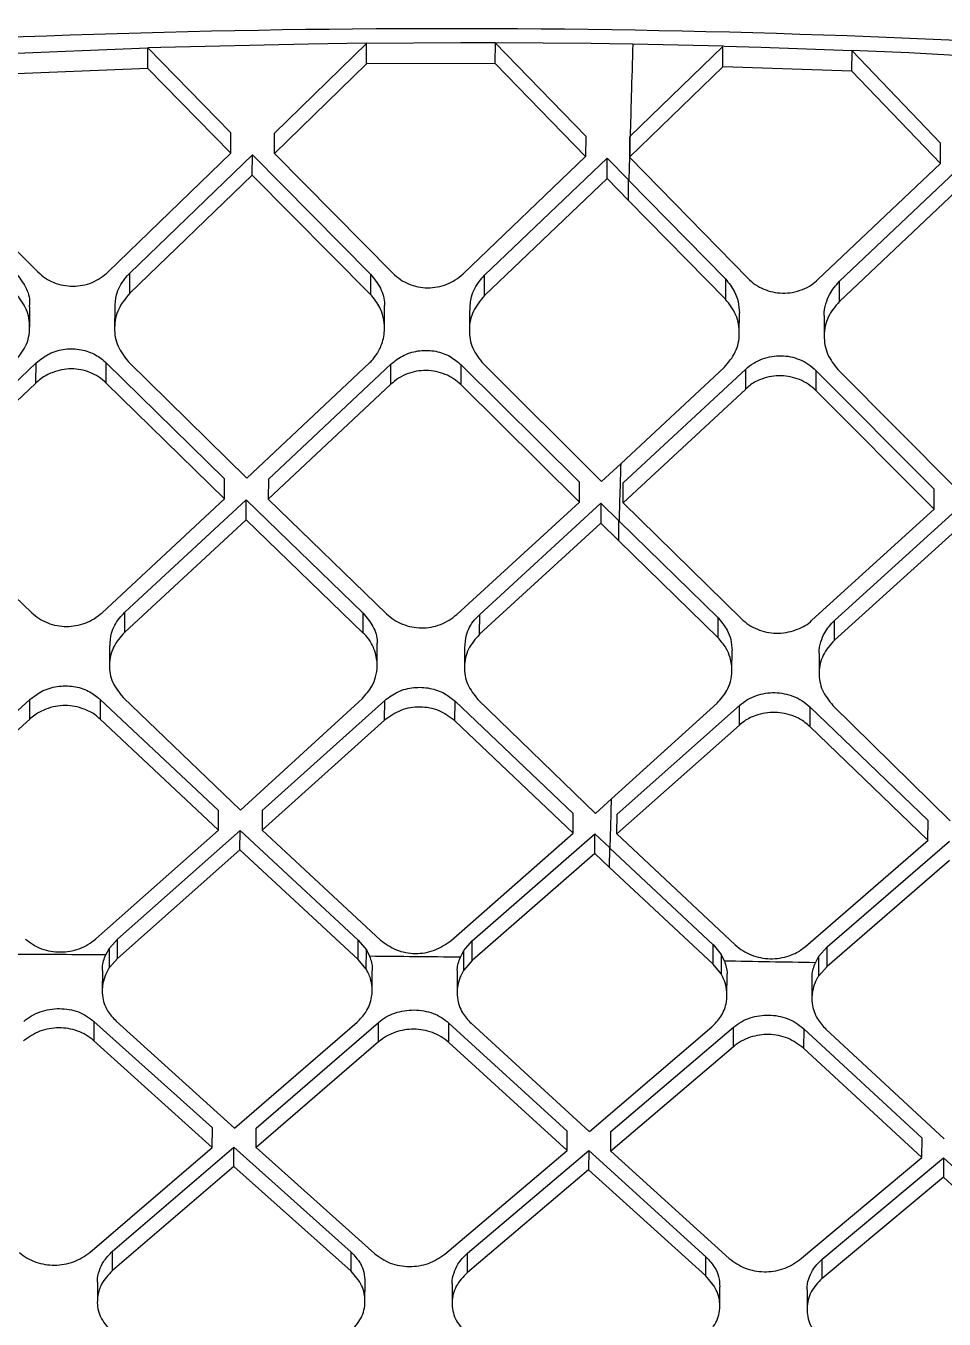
# Model space of a CAD drawing. Extents: x 943 to 1030, y 781 to 934.
# Drawn here: x 1008.82 to 1009.743, y 879.539 to 880.84 of the extents above; entities that cross this region are included whole.
import ezdxf

# ---------------------------------------------------------------- set-up
doc = ezdxf.new("R2010")
doc.units = 0
doc.header["$MEASUREMENT"] = 0
doc.layers.add('1', color=4, linetype='Continuous')

# ---------------------------------------------------------------- blocks, each defined once
blk = doc.blocks.new('AIRA')
at = {"layer": '1', "color": 3, "linetype": 'Continuous', "lineweight": 25}
for p, q in [((65.7777, 77.6522), (65.9263, 77.6558)), ((65.8923, 77.5659), (65.985, 77.6564)), ((65.9263, 77.6558), (65.9849, 77.6566)), ((65.9846, 77.6355), (65.9847, 77.6561)), ((65.9849, 77.6563), (66.0798, 77.6569)), ((66.0798, 77.6569), (66.1141, 77.6569)), ((66.114, 77.657), (66.2053, 77.5629)), ((66.1141, 77.6571), (66.2108, 77.6563)), ((66.1143, 77.636), (66.1144, 77.6566)), ((66.2108, 77.6563), (66.2292, 77.6561)), ((66.2292, 77.6561), (66.2523, 77.6557)), ((66.2526, 77.6557), (66.344, 77.6535)), ((65.616, 77.6456), (65.7647, 77.6516)), ((65.7646, 77.6515), (65.8483, 77.5661)), ((65.7647, 77.6518), (65.7777, 77.6522)), ((65.7648, 77.6307), (65.7649, 77.6513)), ((66.2499, 77.5628), (66.3432, 77.6529)), ((66.3431, 77.6324), (66.3432, 77.6529)), ((66.3447, 77.6532), (66.3817, 77.6522)), ((66.3817, 77.6522), (66.4729, 77.649)), ((66.4731, 77.6493), (66.5302, 77.6468)), ((66.4731, 77.6281), (66.4732, 77.6486)), ((66.4732, 77.6486), (66.5622, 77.5559)), ((66.5302, 77.6468), (66.6836, 77.6386)), ((65.7648, 77.6307), (65.6157, 77.6248)), ((65.8482, 77.5456), (65.7648, 77.6307)), ((65.9846, 77.6355), (65.8922, 77.5454)), ((66.1143, 77.636), (65.9846, 77.6355)), ((66.2052, 77.5424), (66.1143, 77.636)), ((66.3431, 77.6324), (66.2496, 77.5422)), ((66.4731, 77.6281), (66.3431, 77.6324)), ((66.5621, 77.5354), (66.4731, 77.6281)), ((65.8482, 77.5456), (65.8483, 77.5661)), ((65.8922, 77.5454), (65.8923, 77.5659)), ((66.2053, 77.5629), (66.2052, 77.5424)), ((66.2493, 77.5622), (66.2492, 77.5418)), ((66.2497, 77.5625), (66.2496, 77.5422)), ((66.5621, 77.5354), (66.5622, 77.5558)), ((65.5352, 77.5455), (65.6542, 77.4263)), ((65.725, 77.4263), (65.8482, 77.5456)), ((65.7467, 77.4251), (65.8699, 77.5441)), ((65.8698, 77.5237), (65.8699, 77.5441)), ((65.8699, 77.5441), (65.9889, 77.424)), ((65.8922, 77.5454), (66.0112, 77.425)), ((66.0819, 77.4244), (66.2052, 77.5424)), ((66.1036, 77.4229), (66.2269, 77.5407)), ((66.2268, 77.5202), (66.2269, 77.5407)), ((66.2269, 77.5407), (66.2485, 77.5185)), ((66.2492, 77.5418), (66.2496, 77.5422)), ((66.2496, 77.5413), (66.2492, 77.5418)), ((66.2496, 77.5413), (66.3682, 77.4201)), ((66.4389, 77.4186), (66.5621, 77.5354)), ((66.4606, 77.4169), (66.5838, 77.5334)), ((65.8698, 77.5237), (65.7466, 77.4048)), ((65.9888, 77.4037), (65.8698, 77.5237)), ((66.2268, 77.5202), (66.1035, 77.4026)), ((66.2484, 77.4982), (66.2268, 77.5202)), ((66.2483, 77.4982), (66.2484, 77.5186)), ((66.2486, 77.5184), (66.3459, 77.4193)), ((66.5837, 77.513), (66.4605, 77.3966)), ((66.3458, 77.399), (66.2484, 77.4982)), ((65.7466, 77.4048), (65.7467, 77.4251)), ((65.9889, 77.424), (65.9888, 77.4037)), ((66.1035, 77.4026), (66.1036, 77.4229)), ((66.3459, 77.4193), (66.3458, 77.399)), ((66.4605, 77.3966), (66.4606, 77.4169)), ((65.6459, 77.3709), (65.646, 77.3911)), ((65.7314, 77.3899), (65.7313, 77.3697)), ((66.0029, 77.3697), (66.003, 77.39)), ((66.0883, 77.3879), (66.0883, 77.3677)), ((66.3598, 77.3649), (66.3599, 77.3851)), ((66.4453, 77.3821), (66.4452, 77.3618)), ((65.5291, 77.2179), (65.6523, 77.3348)), ((65.6522, 77.3146), (65.6523, 77.3348)), ((65.7229, 77.3146), (65.723, 77.3348)), ((65.723, 77.3348), (65.842, 77.2182)), ((65.7453, 77.3359), (65.8643, 77.219)), ((65.8643, 77.219), (65.9876, 77.3349)), ((65.886, 77.218), (66.0093, 77.3336)), ((66.0092, 77.3134), (66.0093, 77.3336)), ((66.0799, 77.3127), (66.08, 77.3329)), ((66.08, 77.3329), (66.199, 77.215)), ((66.1023, 77.3338), (66.2213, 77.2156)), ((66.3445, 77.3302), (66.2408, 77.2337)), ((66.243, 77.2144), (66.3662, 77.3286)), ((66.3662, 77.3084), (66.3662, 77.3286)), ((66.4369, 77.3272), (66.4368, 77.307)), ((66.4369, 77.3272), (66.5559, 77.2079)), ((66.4592, 77.3278), (66.5782, 77.2083)), ((65.6522, 77.3146), (65.529, 77.1978)), ((65.8419, 77.1981), (65.7229, 77.3146)), ((66.0092, 77.3134), (65.8859, 77.1979)), ((66.1989, 77.1949), (66.0799, 77.3127)), ((66.3662, 77.3084), (66.2429, 77.1943)), ((66.5558, 77.1879), (66.4368, 77.307)), ((66.2408, 77.2337), (66.2213, 77.2156)), ((65.8419, 77.1981), (65.842, 77.2182)), ((65.886, 77.218), (65.8859, 77.1979)), ((66.1989, 77.1949), (66.199, 77.215)), ((66.2429, 77.1943), (66.243, 77.2144)), ((66.5558, 77.1879), (66.5559, 77.2079)), ((65.529, 77.1978), (65.648, 77.0836)), ((65.7187, 77.0837), (65.842, 77.1981)), ((65.7416, 77.0841), (65.8637, 77.1971)), ((65.8636, 77.1771), (65.8637, 77.1971)), ((65.8637, 77.1971), (65.9815, 77.0831)), ((65.8859, 77.1979), (66.005, 77.0825)), ((66.0757, 77.0818), (66.1989, 77.1949)), ((66.0986, 77.082), (66.2206, 77.1937)), ((66.2206, 77.1937), (66.2205, 77.1737)), ((66.2206, 77.1937), (66.2387, 77.1759)), ((66.2429, 77.1943), (66.3619, 77.0776)), ((66.4326, 77.0761), (66.5558, 77.1879)), ((65.8636, 77.1771), (65.7415, 77.0641)), ((65.9814, 77.0631), (65.8636, 77.1771)), ((66.2386, 77.156), (66.2387, 77.176)), ((66.2388, 77.1758), (66.3385, 77.0784)), ((66.4555, 77.076), (66.5776, 77.1864)), ((66.2205, 77.1737), (66.0985, 77.062)), ((66.2386, 77.156), (66.2205, 77.1737)), ((66.5775, 77.1664), (66.4554, 77.0561)), ((66.3384, 77.0585), (66.2386, 77.156)), ((65.7415, 77.0642), (65.7416, 77.0841)), ((65.9814, 77.0631), (65.9815, 77.0831)), ((66.0985, 77.062), (66.0986, 77.082)), ((66.3384, 77.0585), (66.3385, 77.0784)), ((66.4554, 77.0561), (66.4555, 77.076)), ((65.7263, 77.0504), (65.7262, 77.0305)), ((65.9955, 77.0306), (65.9956, 77.0505)), ((66.0833, 77.0484), (66.0832, 77.0286)), ((66.3524, 77.0258), (66.3525, 77.0456)), ((66.4402, 77.0426), (66.4401, 77.0227)), ((65.5229, 76.8845), (65.6461, 76.9965)), ((65.646, 76.9766), (65.6461, 76.9964)), ((65.7168, 76.9965), (65.7167, 76.9767)), ((65.7168, 76.9965), (65.8358, 76.8849)), ((65.7399, 76.9985), (65.8581, 76.8852)), ((65.8581, 76.8852), (65.9806, 76.9975)), ((65.8798, 76.8847), (66.0031, 76.9954)), ((66.003, 76.9755), (66.0031, 76.9954)), ((66.0737, 76.9749), (66.0738, 76.9947)), ((66.0738, 76.9947), (66.1928, 76.8818)), ((66.0969, 76.9964), (66.2151, 76.8818)), ((66.2313, 76.8964), (66.3375, 76.9928)), ((66.2368, 76.8811), (66.36, 76.9904)), ((66.3599, 76.9706), (66.36, 76.9904)), ((66.4307, 76.989), (66.4306, 76.9691)), ((66.4307, 76.989), (66.5497, 76.8747)), ((66.4539, 76.9904), (66.572, 76.8745)), ((65.646, 76.9766), (65.5228, 76.8648)), ((65.8357, 76.8652), (65.7167, 76.9767)), ((66.003, 76.9755), (65.8797, 76.865)), ((66.1927, 76.8621), (66.0737, 76.9749)), ((66.3599, 76.9706), (66.2367, 76.8614)), ((66.5496, 76.855), (66.4306, 76.9691)), ((66.2151, 76.8818), (66.2313, 76.8964)), ((65.8357, 76.8652), (65.8358, 76.8849)), ((65.8798, 76.8847), (65.8797, 76.865)), ((66.1927, 76.8621), (66.1928, 76.8818)), ((66.2367, 76.8614), (66.2368, 76.8811)), ((65.7125, 76.7557), (65.8358, 76.8652)), ((65.7342, 76.7556), (65.8575, 76.8648)), ((65.8574, 76.8451), (65.8575, 76.8647)), ((65.8575, 76.8648), (65.9765, 76.7546)), ((65.8797, 76.865), (65.9988, 76.7546)), ((66.0695, 76.7539), (66.1927, 76.8621)), ((66.5496, 76.855), (66.5497, 76.8747)), ((66.0912, 76.7536), (66.2144, 76.8614)), ((66.2143, 76.8417), (66.2144, 76.8614)), ((66.2144, 76.8614), (66.2295, 76.8472)), ((66.2367, 76.8614), (66.3557, 76.7497)), ((66.4264, 76.7482), (66.5497, 76.855)), ((66.4482, 76.7476), (66.5714, 76.8541)), ((65.8574, 76.8451), (65.7342, 76.736)), ((65.9764, 76.735), (65.8574, 76.8451)), ((66.2143, 76.8417), (66.0911, 76.734)), ((66.2293, 76.8276), (66.2143, 76.8417)), ((66.2293, 76.8276), (66.2294, 76.8473)), ((66.2296, 76.8471), (66.3335, 76.7499)), ((66.3334, 76.7304), (66.2293, 76.8276)), ((66.5713, 76.8344), (66.4481, 76.728)), ((65.7225, 76.7398), (65.7263, 76.7465)), ((65.7261, 76.7268), (65.7262, 76.7464)), ((65.7263, 76.7465), (65.7342, 76.7556)), ((65.7341, 76.736), (65.7342, 76.7556)), ((65.9764, 76.735), (65.9765, 76.7546)), ((65.9765, 76.7546), (65.9846, 76.7448)), ((66.0828, 76.744), (66.0912, 76.7536)), ((66.0911, 76.734), (66.0912, 76.7536)), ((66.3334, 76.7304), (66.3335, 76.7499)), ((66.3335, 76.75), (66.3415, 76.7401)), ((66.4398, 76.7382), (66.4481, 76.7476)), ((66.4481, 76.728), (66.4481, 76.7476)), ((65.7341, 76.736), (65.7261, 76.7268)), ((65.9845, 76.7253), (65.9764, 76.735)), ((65.9845, 76.7253), (65.9846, 76.7448)), ((65.9846, 76.7448), (65.9878, 76.7382)), ((66.0792, 76.7373), (66.0828, 76.744)), ((66.0826, 76.7242), (66.0827, 76.7438)), ((66.0911, 76.734), (66.0826, 76.7242)), ((66.3415, 76.7401), (66.3414, 76.7205)), ((66.3415, 76.7401), (66.3447, 76.7335)), ((66.4363, 76.7317), (66.4398, 76.7382)), ((66.4397, 76.7186), (66.4398, 76.7382)), ((65.719, 76.7234), (65.7189, 76.7038)), ((65.9905, 76.7039), (65.9905, 76.7235)), ((66.0759, 76.7215), (66.0759, 76.7019)), ((66.3414, 76.7205), (66.3334, 76.7304)), ((66.4481, 76.728), (66.4397, 76.7186)), ((66.3474, 76.6991), (66.3475, 76.7187)), ((66.4329, 76.7157), (66.4328, 76.6962)), ((65.7106, 76.6728), (65.8297, 76.5656)), ((65.7106, 76.6728), (65.7106, 76.6533)), ((65.7329, 76.6729), (65.852, 76.5654)), ((65.852, 76.5654), (65.9752, 76.6719)), ((65.8737, 76.5654), (65.9969, 76.6717)), ((65.9968, 76.6522), (65.9969, 76.6717)), ((66.0675, 76.6515), (66.0676, 76.6711)), ((66.0676, 76.6711), (66.1867, 76.5625)), ((66.0899, 76.6709), (66.2089, 76.5621)), ((66.209, 76.5621), (66.3322, 76.6673)), ((66.2307, 76.5619), (66.3539, 76.6668)), ((66.3538, 76.6473), (66.3539, 76.6668)), ((66.4246, 76.6653), (66.4245, 76.6458)), ((66.4246, 76.6654), (66.5436, 76.5555)), ((66.4468, 76.6649), (66.5659, 76.5548)), ((65.8296, 76.5461), (65.7106, 76.6533)), ((65.9968, 76.6522), (65.8736, 76.546)), ((66.1866, 76.5431), (66.0675, 76.6515)), ((66.3538, 76.6473), (66.2306, 76.5424)), ((66.5435, 76.536), (66.4245, 76.6458)), ((65.8296, 76.5461), (65.8297, 76.5656)), ((65.8736, 76.546), (65.8737, 76.5654)), ((66.1866, 76.5431), (66.1867, 76.5625)), ((66.2306, 76.5424), (66.2307, 76.5619)), ((66.5435, 76.536), (66.5436, 76.5555)), ((65.7064, 76.4404), (65.8296, 76.5461)), ((65.7293, 76.4417), (65.8513, 76.5462)), ((65.8512, 76.5267), (65.8513, 76.5462)), ((65.8513, 76.5462), (65.9692, 76.4409)), ((65.8736, 76.546), (65.9927, 76.4394)), ((66.0634, 76.4387), (66.1866, 76.5431)), ((66.0863, 76.4398), (66.2083, 76.5429)), ((66.2083, 76.5429), (66.2082, 76.5234)), ((66.2083, 76.5429), (66.3262, 76.4362)), ((66.2306, 76.5424), (66.3496, 76.4345)), ((65.8512, 76.5267), (65.7292, 76.4223)), ((65.9692, 76.4215), (65.8512, 76.5267)), ((66.4203, 76.433), (66.5435, 76.536)), ((66.4432, 76.4338), (66.5652, 76.5356)), ((66.5652, 76.5356), (66.5651, 76.5161)), ((66.5652, 76.5356), (66.6831, 76.4276)), ((66.2082, 76.5234), (66.0862, 76.4204)), ((66.3261, 76.4168), (66.2082, 76.5234)), ((66.5651, 76.5161), (66.4431, 76.4144)), ((66.683, 76.4082), (66.5651, 76.5161)), ((65.7292, 76.4223), (65.7293, 76.4417)), ((65.9692, 76.4215), (65.9692, 76.4409)), ((66.0862, 76.4204), (66.0863, 76.4398)), ((66.3261, 76.4168), (66.3262, 76.4362)), ((66.4431, 76.4145), (66.4432, 76.4338)), ((65.7141, 76.4105), (65.714, 76.3912)), ((65.9832, 76.3913), (65.9833, 76.4107)), ((66.071, 76.4088), (66.0709, 76.3894)), ((66.3402, 76.3865), (66.3402, 76.4059)), ((66.428, 76.403), (66.4279, 76.3836))]:
    blk.add_line(p, q, dxfattribs=at)
for points, knots in [([(63.2283, 77.3166), (63.4746, 77.3733), (63.9672, 77.4865), (64.7177, 77.5975), (65.4732, 77.6638), (66.2315, 77.6787), (66.9891, 77.6412), (67.7423, 77.5527), (68.4891, 77.4199), (68.9782, 77.2927), (69.2227, 77.2292)], [0, 0, 0, 0, 0.125001, 0.250001, 0.375003, 0.499997, 0.624991, 0.749994, 0.874996, 1, 1, 1, 1]), ([(66.2526, 77.6556), (66.2521, 77.6382), (66.2512, 77.6069), (66.2503, 77.5759), (66.2499, 77.5622)], [0, 0, 0, 0, 0.560243, 1, 1, 1, 1]), ([(66.2497, 77.5565), (66.2495, 77.5502), (66.2492, 77.5376), (66.2488, 77.525), (66.2486, 77.5186)], [0, 0, 0, 0, 0.49364, 1, 1, 1, 1]), ([(65.632, 77.425), (65.6355, 77.4205), (65.6426, 77.4116), (65.6465, 77.3992), (65.6456, 77.3925), (65.6454, 77.3912)], [0, 0, 0, 0, 0.448392, 0.895874, 1, 1, 1, 1]), ([(65.6542, 77.4263), (65.6567, 77.4241), (65.6614, 77.4199), (65.6701, 77.4154), (65.6795, 77.4126), (65.6894, 77.4117), (65.6992, 77.4126), (65.7121, 77.4163), (65.7198, 77.4223), (65.725, 77.4263)], [0, 0, 0, 0, 0.129178, 0.251509, 0.376225, 0.49967, 0.622883, 0.748365, 1, 1, 1, 1]), ([(65.7319, 77.3899), (65.7321, 77.3944), (65.7325, 77.4048), (65.7389, 77.4168), (65.7449, 77.4232), (65.7467, 77.4251)], [0, 0, 0, 0, 0.348607, 0.810015, 1, 1, 1, 1]), ([(65.9889, 77.424), (65.9925, 77.4195), (65.9996, 77.4104), (66.0035, 77.398), (66.0026, 77.3913), (66.0024, 77.3901)], [0, 0, 0, 0, 0.450533, 0.900192, 1, 1, 1, 1]), ([(66.0112, 77.425), (66.0136, 77.4229), (66.0184, 77.4186), (66.0271, 77.414), (66.0364, 77.4111), (66.0463, 77.4101), (66.0562, 77.4109), (66.0656, 77.4136), (66.0745, 77.4181), (66.0794, 77.4222), (66.0819, 77.4244)], [0, 0, 0, 0, 0.129358, 0.25141, 0.376176, 0.49939, 0.622605, 0.747694, 0.870044, 1, 1, 1, 1]), ([(66.0889, 77.3879), (66.0891, 77.3924), (66.0895, 77.4029), (66.096, 77.4149), (66.1019, 77.4211), (66.1036, 77.4229)], [0, 0, 0, 0, 0.355941, 0.817857, 1, 1, 1, 1]), ([(66.3459, 77.4193), (66.3492, 77.4151), (66.3548, 77.4081), (66.3592, 77.3962), (66.3596, 77.3889), (66.3599, 77.3851)], [0, 0, 0, 0, 0.411527, 0.688083, 1, 1, 1, 1]), ([(66.3682, 77.4201), (66.3706, 77.4178), (66.3755, 77.4134), (66.3843, 77.4088), (66.3935, 77.4059), (66.4032, 77.4047), (66.4135, 77.4055), (66.4234, 77.4084), (66.4322, 77.4127), (66.4368, 77.4168), (66.4389, 77.4186)], [0, 0, 0, 0, 0.131905, 0.257708, 0.378002, 0.499447, 0.623964, 0.760971, 0.889964, 1, 1, 1, 1]), ([(66.4454, 77.3821), (66.4453, 77.3823), (66.4449, 77.3864), (66.4466, 77.3939), (66.4509, 77.4059), (66.4569, 77.4128), (66.4606, 77.4169)], [0, 0, 0, 0, 0.013427, 0.322456, 0.590054, 1, 1, 1, 1]), ([(65.6306, 77.3358), (65.6348, 77.3409), (65.6433, 77.3511), (65.647, 77.3702), (65.644, 77.3894), (65.6359, 77.3996), (65.6319, 77.4047)], [0, 0, 0, 0, 0.249009, 0.500988, 0.752315, 1, 1, 1, 1]), ([(65.7466, 77.4048), (65.7424, 77.3997), (65.7339, 77.3895), (65.7302, 77.3703), (65.7332, 77.3512), (65.7413, 77.341), (65.7453, 77.3359)], [0, 0, 0, 0, 0.249108, 0.501085, 0.752393, 1, 1, 1, 1]), ([(65.9876, 77.3349), (65.9879, 77.3351), (65.9888, 77.3358), (65.9914, 77.3386), (65.9959, 77.3444), (66.0011, 77.355), (66.0035, 77.3679), (66.0021, 77.3804), (65.998, 77.3925), (65.9923, 77.3995), (65.9888, 77.4037)], [0, 0, 0, 0, 0.01603, 0.04521, 0.143634, 0.295636, 0.501085, 0.657487, 0.792856, 1, 1, 1, 1]), ([(66.1035, 77.4026), (66.0993, 77.3976), (66.0908, 77.3874), (66.0871, 77.3683), (66.0901, 77.3492), (66.0983, 77.3389), (66.1023, 77.3338)], [0, 0, 0, 0, 0.248748, 0.500493, 0.751995, 1, 1, 1, 1]), ([(66.3445, 77.3302), (66.3488, 77.3352), (66.3573, 77.3452), (66.3609, 77.3643), (66.3579, 77.3834), (66.3498, 77.3938), (66.3458, 77.399)], [0, 0, 0, 0, 0.248503, 0.500096, 0.751523, 1, 1, 1, 1]), ([(66.4605, 77.3966), (66.4563, 77.3916), (66.4478, 77.3815), (66.4441, 77.3625), (66.4471, 77.3433), (66.4552, 77.333), (66.4592, 77.3278)], [0, 0, 0, 0, 0.248565, 0.500183, 0.751622, 1, 1, 1, 1]), ([(65.6523, 77.3348), (65.6566, 77.3382), (65.6651, 77.3449), (65.6814, 77.3495), (65.6977, 77.3489), (65.7123, 77.3439), (65.7196, 77.3378), (65.723, 77.3348)], [0, 0, 0, 0, 0.211105, 0.422654, 0.624379, 0.820328, 1, 1, 1, 1]), ([(66.0093, 77.3336), (66.0135, 77.3369), (66.022, 77.3435), (66.0382, 77.3479), (66.0544, 77.3473), (66.0691, 77.3421), (66.0764, 77.3359), (66.08, 77.3329)], [0, 0, 0, 0, 0.209567, 0.419559, 0.620319, 0.81625, 1, 1, 1, 1]), ([(66.3662, 77.3286), (66.3688, 77.3308), (66.3739, 77.335), (66.383, 77.3392), (66.3924, 77.3417), (66.4019, 77.3424), (66.4114, 77.3413), (66.4206, 77.3384), (66.4295, 77.3338), (66.4344, 77.3294), (66.4369, 77.3272)], [0, 0, 0, 0, 0.132401, 0.259505, 0.381914, 0.500232, 0.617724, 0.739771, 0.867009, 1, 1, 1, 1]), ([(65.7229, 77.3146), (65.7204, 77.3168), (65.7155, 77.3211), (65.7067, 77.3255), (65.6974, 77.3282), (65.6877, 77.3291), (65.6779, 77.3282), (65.6674, 77.3249), (65.6585, 77.3205), (65.6538, 77.3161), (65.6522, 77.3146)], [0, 0, 0, 0, 0.131637, 0.258269, 0.380503, 0.499014, 0.622447, 0.748639, 0.914405, 1, 1, 1, 1]), ([(66.0799, 77.3127), (66.0775, 77.3149), (66.0727, 77.3191), (66.064, 77.3236), (66.0547, 77.3265), (66.0448, 77.3275), (66.0349, 77.3267), (66.0255, 77.324), (66.0166, 77.3196), (66.0117, 77.3155), (66.0092, 77.3134)], [0, 0, 0, 0, 0.129602, 0.251355, 0.376342, 0.499374, 0.622447, 0.747765, 0.869804, 1, 1, 1, 1]), ([(66.4369, 77.307), (66.4343, 77.3092), (66.4294, 77.3136), (66.4205, 77.3182), (66.4113, 77.3211), (66.4016, 77.3222), (66.3919, 77.3215), (66.3814, 77.3185), (66.3725, 77.3143), (66.3678, 77.3099), (66.3661, 77.3084)], [0, 0, 0, 0, 0.133059, 0.260371, 0.382492, 0.500053, 0.623559, 0.749202, 0.913339, 1, 1, 1, 1]), ([(66.2405, 77.2333), (66.2402, 77.2256), (66.2397, 77.2065), (66.2391, 77.1874), (66.2388, 77.176)], [0, 0, 0, 0, 0.403478, 1, 1, 1, 1]), ([(65.648, 77.0836), (65.6504, 77.0816), (65.6552, 77.0775), (65.6639, 77.0732), (65.6733, 77.0705), (65.683, 77.0696), (65.6926, 77.0705), (65.702, 77.0731), (65.7111, 77.0774), (65.7161, 77.0816), (65.7187, 77.0837)], [0, 0, 0, 0, 0.126669, 0.251747, 0.375809, 0.499309, 0.617605, 0.740155, 0.867469, 1, 1, 1, 1]), ([(65.7268, 77.0503), (65.727, 77.0547), (65.7275, 77.0646), (65.7338, 77.0761), (65.7398, 77.0822), (65.7416, 77.0841)], [0, 0, 0, 0, 0.3493155, 0.8013746, 1, 1, 1, 1]), ([(65.9815, 77.0831), (65.9851, 77.0788), (65.9921, 77.0702), (65.9961, 77.0583), (65.9952, 77.0518), (65.995, 77.0505)], [0, 0, 0, 0, 0.447514, 0.894349, 1, 1, 1, 1]), ([(66.005, 77.0825), (66.0074, 77.0804), (66.0122, 77.0763), (66.0209, 77.0719), (66.0302, 77.0691), (66.04, 77.0681), (66.0499, 77.069), (66.0627, 77.0723), (66.0705, 77.078), (66.0757, 77.0818)], [0, 0, 0, 0, 0.129015, 0.25137, 0.376449, 0.500099, 0.623728, 0.749115, 1, 1, 1, 1]), ([(66.0838, 77.0484), (66.084, 77.0528), (66.0845, 77.0627), (66.0909, 77.0742), (66.0968, 77.0802), (66.0986, 77.082)], [0, 0, 0, 0, 0.355547, 0.808, 1, 1, 1, 1]), ([(66.3385, 77.0784), (66.3418, 77.0744), (66.3474, 77.0678), (66.3518, 77.0563), (66.3522, 77.0493), (66.3525, 77.0456)], [0, 0, 0, 0, 0.410438, 0.68643, 1, 1, 1, 1]), ([(66.3619, 77.0776), (66.3643, 77.0754), (66.3691, 77.0713), (66.3778, 77.0668), (66.3871, 77.0639), (66.397, 77.0628), (66.4069, 77.0635), (66.4189, 77.0668), (66.4277, 77.0709), (66.4322, 77.0756), (66.4326, 77.0761)], [0, 0, 0, 0, 0.127052, 0.25236, 0.376465, 0.499921, 0.624077, 0.749701, 0.973841, 1, 1, 1, 1]), ([(66.4403, 77.0426), (66.4403, 77.0429), (66.4398, 77.0468), (66.4416, 77.054), (66.4459, 77.0655), (66.4519, 77.072), (66.4555, 77.076)], [0, 0, 0, 0, 0.01901, 0.324651, 0.590209, 1, 1, 1, 1]), ([(65.7415, 77.0642), (65.7373, 77.0593), (65.7289, 77.0496), (65.7251, 77.0314), (65.728, 77.0131), (65.736, 77.0034), (65.7399, 76.9985)], [0, 0, 0, 0, 0.24929, 0.500743, 0.751817, 1, 1, 1, 1]), ([(65.9806, 76.9975), (65.9841, 77.0015), (65.99, 77.008), (65.9944, 77.0195), (65.9961, 77.0314), (65.9942, 77.0438), (65.989, 77.0545), (65.9844, 77.0608), (65.9817, 77.0629), (65.9814, 77.0632)], [0, 0, 0, 0, 0.207831, 0.343531, 0.500231, 0.70542, 0.857165, 0.984182, 1, 1, 1, 1]), ([(66.0985, 77.062), (66.0943, 77.0572), (66.0859, 77.0476), (66.0821, 77.0294), (66.085, 77.0111), (66.093, 77.0013), (66.0969, 76.9964)], [0, 0, 0, 0, 0.24911, 0.500534, 0.751594, 1, 1, 1, 1]), ([(66.3375, 76.9928), (66.3411, 76.9969), (66.347, 77.0034), (66.3514, 77.0149), (66.353, 77.0261), (66.3513, 77.0377), (66.3466, 77.0491), (66.3413, 77.0552), (66.3384, 77.0585)], [0, 0, 0, 0, 0.211833, 0.346438, 0.499989, 0.683221, 0.827727, 1, 1, 1, 1]), ([(66.4554, 77.0561), (66.4512, 77.0513), (66.4428, 77.0417), (66.439, 77.0236), (66.442, 77.0053), (66.4499, 76.9954), (66.4539, 76.9904)], [0, 0, 0, 0, 0.248917, 0.500146, 0.751215, 1, 1, 1, 1]), ([(65.6461, 76.9965), (65.6504, 76.9997), (65.659, 77.0062), (65.6754, 77.0106), (65.6919, 77.01), (65.7063, 77.005), (65.7135, 76.9992), (65.7168, 76.9966)], [0, 0, 0, 0, 0.212108, 0.424559, 0.629351, 0.829571, 1, 1, 1, 1]), ([(66.0031, 76.9954), (66.0073, 76.9986), (66.0159, 77.005), (66.0322, 77.0092), (66.0486, 77.0084), (66.0632, 77.0034), (66.0704, 76.9975), (66.0738, 76.9947)], [0, 0, 0, 0, 0.21076, 0.421846, 0.625788, 0.82605, 1, 1, 1, 1]), ([(66.36, 76.9904), (66.3626, 76.9925), (66.3677, 76.9965), (66.3767, 77.0006), (66.3861, 77.0029), (66.3957, 77.0036), (66.4051, 77.0025), (66.4144, 76.9998), (66.4233, 76.9954), (66.4282, 76.9911), (66.4307, 76.989)], [0, 0, 0, 0, 0.131836, 0.258825, 0.381425, 0.500202, 0.617995, 0.740249, 0.867442, 1, 1, 1, 1]), ([(65.7167, 76.9767), (65.7152, 76.9781), (65.7106, 76.9824), (65.7019, 76.9866), (65.6915, 76.9897), (65.6816, 76.9906), (65.6717, 76.9897), (65.6612, 76.9866), (65.6524, 76.9823), (65.6476, 76.9781), (65.646, 76.9766)], [0, 0, 0, 0, 0.083761, 0.250099, 0.375478, 0.499331, 0.622797, 0.748987, 0.914672, 1, 1, 1, 1]), ([(66.0737, 76.9749), (66.0687, 76.9787), (66.0611, 76.9845), (66.0484, 76.9881), (66.0386, 76.9891), (66.0288, 76.9883), (66.0159, 76.9849), (66.0081, 76.9793), (66.003, 76.9755)], [0, 0, 0, 0, 0.250383, 0.375888, 0.499464, 0.62304, 0.748859, 1, 1, 1, 1]), ([(66.4306, 76.9692), (66.4291, 76.9706), (66.4245, 76.9749), (66.4159, 76.9794), (66.4055, 76.9827), (66.3956, 76.9837), (66.3857, 76.9831), (66.3751, 76.9802), (66.3663, 76.9762), (66.3615, 76.972), (66.3599, 76.9706)], [0, 0, 0, 0, 0.084682, 0.249998, 0.376232, 0.500047, 0.623762, 0.749418, 0.915515, 1, 1, 1, 1]), ([(66.2309, 76.8961), (66.2307, 76.8899), (66.2303, 76.8734), (66.2298, 76.8571), (66.2295, 76.847)], [0, 0, 0, 0, 0.382284, 1, 1, 1, 1]), ([(65.6418, 76.7556), (65.6442, 76.7536), (65.649, 76.7497), (65.6577, 76.7456), (65.6671, 76.7431), (65.68, 76.742), (65.6931, 76.7443), (65.7049, 76.7497), (65.7099, 76.7537), (65.7125, 76.7557)], [0, 0, 0, 0, 0.126321, 0.251496, 0.375952, 0.500106, 0.740427, 0.867785, 1, 1, 1, 1]), ([(65.9988, 76.7546), (66.0038, 76.7509), (66.0114, 76.7453), (66.0241, 76.7418), (66.0339, 76.7408), (66.0437, 76.7416), (66.0565, 76.7448), (66.0643, 76.7503), (66.0695, 76.7539)], [0, 0, 0, 0, 0.250131, 0.3755, 0.49956, 0.623565, 0.749229, 1, 1, 1, 1]), ([(66.3557, 76.7497), (66.3581, 76.7476), (66.3629, 76.7436), (66.3716, 76.7394), (66.381, 76.7366), (66.3908, 76.7355), (66.4007, 76.7362), (66.4112, 76.7389), (66.4201, 76.7428), (66.4248, 76.7469), (66.4264, 76.7482)], [0, 0, 0, 0, 0.126463, 0.251647, 0.375948, 0.499769, 0.624002, 0.74955, 0.915927, 1, 1, 1, 1]), ([(65.7228, 76.7398), (65.7074, 76.7398), (65.6767, 76.7399), (65.646, 76.7399), (65.6306, 76.7399)], [0, 0, 0, 0, 0.4999853, 1, 1, 1, 1]), ([(65.7194, 76.7234), (65.7193, 76.7247), (65.7188, 76.7303), (65.7209, 76.7357), (65.7225, 76.7398)], [0, 0, 0, 0, 0.2318, 1, 1, 1, 1]), ([(65.9878, 76.7382), (65.9892, 76.734), (65.9908, 76.7292), (65.9904, 76.7242), (65.9904, 76.7235)], [0, 0, 0, 0, 0.8515029, 1, 1, 1, 1]), ([(66.0794, 76.7373), (66.0642, 76.7374), (66.0337, 76.7378), (66.0032, 76.7381), (65.988, 76.7382)], [0, 0, 0, 0, 0.499973, 1, 1, 1, 1]), ([(66.0763, 76.7215), (66.0762, 76.7227), (66.0757, 76.728), (66.0777, 76.7332), (66.0792, 76.7373)], [0, 0, 0, 0, 0.210416, 1, 1, 1, 1]), ([(66.4363, 76.7317), (66.421, 76.732), (66.3904, 76.7326), (66.3598, 76.7331), (66.3445, 76.7334)], [0, 0, 0, 0, 0.4999811, 1, 1, 1, 1]), ([(66.3448, 76.7334), (66.3462, 76.7293), (66.3479, 76.7244), (66.3473, 76.7194), (66.3472, 76.7187)], [0, 0, 0, 0, 0.84841, 1, 1, 1, 1]), ([(65.7261, 76.7268), (65.726, 76.7267), (65.7259, 76.7265), (65.7255, 76.7259), (65.7241, 76.7236), (65.7216, 76.7187), (65.7189, 76.71), (65.7185, 76.6975), (65.7228, 76.6839), (65.7298, 76.6763), (65.7329, 76.6729)], [0, 0, 0, 0, 0.003915, 0.011483, 0.037574, 0.133532, 0.287752, 0.50003, 0.774776, 1, 1, 1, 1]), ([(65.9752, 76.6719), (65.9784, 76.6752), (65.9856, 76.6826), (65.9905, 76.696), (65.9907, 76.7085), (65.9885, 76.7172), (65.9862, 76.7223), (65.9849, 76.7246), (65.9845, 76.7252), (65.9845, 76.7253)], [0, 0, 0, 0, 0.220637, 0.499332, 0.712336, 0.866894, 0.96281, 0.9962, 1, 1, 1, 1]), ([(66.0826, 76.7242), (66.0826, 76.7242), (66.0826, 76.7242), (66.0825, 76.724), (66.0821, 76.7235), (66.0808, 76.7213), (66.0784, 76.7164), (66.0758, 76.7077), (66.0756, 76.6953), (66.0799, 76.6818), (66.0868, 76.6742), (66.0899, 76.6709)], [0, 0, 0, 0, 0.001116, 0.003166, 0.010078, 0.035166, 0.130357, 0.285467, 0.500286, 0.776978, 1, 1, 1, 1]), ([(66.3322, 76.6673), (66.3354, 76.6706), (66.3426, 76.6779), (66.3474, 76.6913), (66.3476, 76.7037), (66.3454, 76.7125), (66.3431, 76.7174), (66.3419, 76.7197), (66.3415, 76.7203), (66.3414, 76.7205), (66.3414, 76.7205)], [0, 0, 0, 0, 0.223751, 0.499687, 0.714148, 0.869145, 0.964467, 0.989711, 0.998828, 1, 1, 1, 1]), ([(66.4331, 76.7157), (66.4331, 76.7169), (66.4328, 76.7224), (66.4348, 76.7276), (66.4363, 76.7317)], [0, 0, 0, 0, 0.217789, 1, 1, 1, 1]), ([(66.4397, 76.7186), (66.4397, 76.7186), (66.4397, 76.7186), (66.4396, 76.7184), (66.4392, 76.7178), (66.4378, 76.7156), (66.4354, 76.7107), (66.4328, 76.702), (66.4325, 76.6895), (66.4369, 76.6759), (66.4438, 76.6683), (66.4468, 76.6649)], [0, 0, 0, 0, 0.001299, 0.003511, 0.010708, 0.036232, 0.131814, 0.286689, 0.500657, 0.780523, 1, 1, 1, 1]), ([(65.6399, 76.6727), (65.6425, 76.6747), (65.6475, 76.6786), (65.6564, 76.6826), (65.666, 76.6851), (65.6759, 76.6859), (65.6856, 76.685), (65.6982, 76.6818), (65.7057, 76.6764), (65.7107, 76.6728)], [0, 0, 0, 0, 0.128708, 0.255712, 0.381343, 0.505948, 0.629879, 0.753494, 1, 1, 1, 1]), ([(65.9969, 76.6717), (65.9994, 76.6737), (66.0043, 76.6775), (66.0132, 76.6814), (66.0227, 76.6838), (66.0326, 76.6845), (66.0424, 76.6836), (66.0518, 76.681), (66.0605, 76.6769), (66.0652, 76.673), (66.0676, 76.6711)], [0, 0, 0, 0, 0.126842, 0.25246, 0.377196, 0.501401, 0.625428, 0.749635, 0.874376, 1, 1, 1, 1]), ([(66.3539, 76.6668), (66.3564, 76.6688), (66.3615, 76.6726), (66.3733, 76.6777), (66.3895, 76.6803), (66.4055, 76.6771), (66.4171, 76.6715), (66.422, 76.6674), (66.4246, 76.6654)], [0, 0, 0, 0, 0.131583, 0.258777, 0.500151, 0.740059, 0.867509, 1, 1, 1, 1]), ([(65.7106, 76.6533), (65.7081, 76.6553), (65.7031, 76.6592), (65.6942, 76.6633), (65.6849, 76.6657), (65.6752, 76.6665), (65.6655, 76.6656), (65.6528, 76.6623), (65.645, 76.6568), (65.6398, 76.6532)], [0, 0, 0, 0, 0.130938, 0.257869, 0.381148, 0.50116, 0.624484, 0.750352, 1, 1, 1, 1]), ([(66.0675, 76.6515), (66.065, 76.6536), (66.0601, 76.6576), (66.0485, 76.663), (66.0324, 76.666), (66.0163, 76.6633), (66.0045, 76.6581), (65.9994, 76.6542), (65.9968, 76.6522)], [0, 0, 0, 0, 0.131786, 0.25905, 0.500182, 0.740356, 0.867728, 1, 1, 1, 1]), ([(66.4245, 76.6458), (66.4194, 76.6496), (66.4119, 76.6552), (66.3992, 76.6588), (66.3864, 76.6602), (66.3733, 76.6582), (66.3614, 76.6531), (66.3564, 76.6492), (66.3538, 76.6473)], [0, 0, 0, 0, 0.250031, 0.375995, 0.499856, 0.741285, 0.868455, 1, 1, 1, 1]), ([(65.6357, 76.4403), (65.6382, 76.4383), (65.6431, 76.4345), (65.6547, 76.4293), (65.6678, 76.4271), (65.6807, 76.4283), (65.6935, 76.4315), (65.7013, 76.4368), (65.7064, 76.4404)], [0, 0, 0, 0, 0.129942, 0.25666, 0.500488, 0.624275, 0.750199, 1, 1, 1, 1]), ([(65.7142, 76.4106), (65.7141, 76.4109), (65.7137, 76.4148), (65.7156, 76.4219), (65.7201, 76.4324), (65.7259, 76.4383), (65.7293, 76.4417)], [0, 0, 0, 0, 0.029143, 0.347528, 0.615685, 1, 1, 1, 1]), ([(65.9693, 76.4409), (65.9727, 76.4371), (65.9783, 76.431), (65.9826, 76.4204), (65.983, 76.414), (65.9832, 76.4107)], [0, 0, 0, 0, 0.423786, 0.697061, 1, 1, 1, 1]), ([(65.9927, 76.4394), (65.9977, 76.4358), (66.0053, 76.4303), (66.018, 76.427), (66.0278, 76.4261), (66.0376, 76.4268), (66.0504, 76.4299), (66.0582, 76.4352), (66.0634, 76.4387)], [0, 0, 0, 0, 0.250083, 0.375759, 0.500146, 0.62432, 0.750072, 1, 1, 1, 1]), ([(66.0711, 76.4088), (66.0711, 76.409), (66.0706, 76.4128), (66.0724, 76.4196), (66.0768, 76.4302), (66.0827, 76.4362), (66.0863, 76.4398)], [0, 0, 0, 0, 0.02296, 0.332966, 0.599359, 1, 1, 1, 1]), ([(66.3262, 76.4362), (66.3295, 76.4326), (66.3351, 76.4265), (66.3395, 76.4159), (66.34, 76.4094), (66.3402, 76.4059)], [0, 0, 0, 0, 0.409192, 0.683906, 1, 1, 1, 1]), ([(66.3496, 76.4345), (66.3547, 76.4308), (66.3622, 76.4253), (66.3749, 76.4219), (66.3878, 76.4204), (66.4009, 76.4224), (66.4127, 76.4274), (66.4178, 76.4311), (66.4203, 76.433)], [0, 0, 0, 0, 0.2498628, 0.375709, 0.4998511, 0.7426737, 0.869529, 1, 1, 1, 1]), ([(66.428, 76.403), (66.428, 76.4032), (66.4276, 76.4068), (66.4293, 76.4135), (66.4336, 76.4241), (66.4396, 76.4302), (66.4432, 76.4338)], [0, 0, 0, 0, 0.017541, 0.320994, 0.586105, 1, 1, 1, 1]), ([(65.7292, 76.4223), (65.725, 76.4179), (65.7193, 76.4119), (65.7151, 76.4012), (65.7131, 76.3901), (65.7158, 76.375), (65.7237, 76.366), (65.7277, 76.3615)], [0, 0, 0, 0, 0.249058, 0.338957, 0.500165, 0.750685, 1, 1, 1, 1]), ([(65.9683, 76.3606), (65.9724, 76.3651), (65.9807, 76.374), (65.9843, 76.3909), (65.9812, 76.4079), (65.9732, 76.417), (65.9692, 76.4215)], [0, 0, 0, 0, 0.249344, 0.499742, 0.750375, 1, 1, 1, 1]), ([(66.0862, 76.4204), (66.082, 76.416), (66.0736, 76.4071), (66.0698, 76.3902), (66.0728, 76.3732), (66.0807, 76.3641), (66.0846, 76.3596)], [0, 0, 0, 0, 0.249475, 0.499951, 0.750498, 1, 1, 1, 1]), ([(66.3253, 76.356), (66.3294, 76.3604), (66.3377, 76.3693), (66.3413, 76.3862), (66.3381, 76.4032), (66.3301, 76.4123), (66.3261, 76.4168)], [0, 0, 0, 0, 0.249517, 0.500057, 0.750453, 1, 1, 1, 1]), ([(66.4431, 76.4145), (66.4389, 76.4101), (66.4306, 76.4013), (66.4268, 76.3844), (66.4297, 76.3673), (66.4376, 76.3582), (66.4416, 76.3536)], [0, 0, 0, 0, 0.249643, 0.500252, 0.750571, 1, 1, 1, 1])]:
    blk.add_open_spline(points, degree=3, knots=knots, dxfattribs=at)

msp = doc.modelspace()

# ---------------------------------------------------------------- block references
at = {"layer": '1'}
msp.add_blockref('AIRA', (943.1775, 803.1658), dxfattribs=at)

doc.saveas('drawing.dxf')
